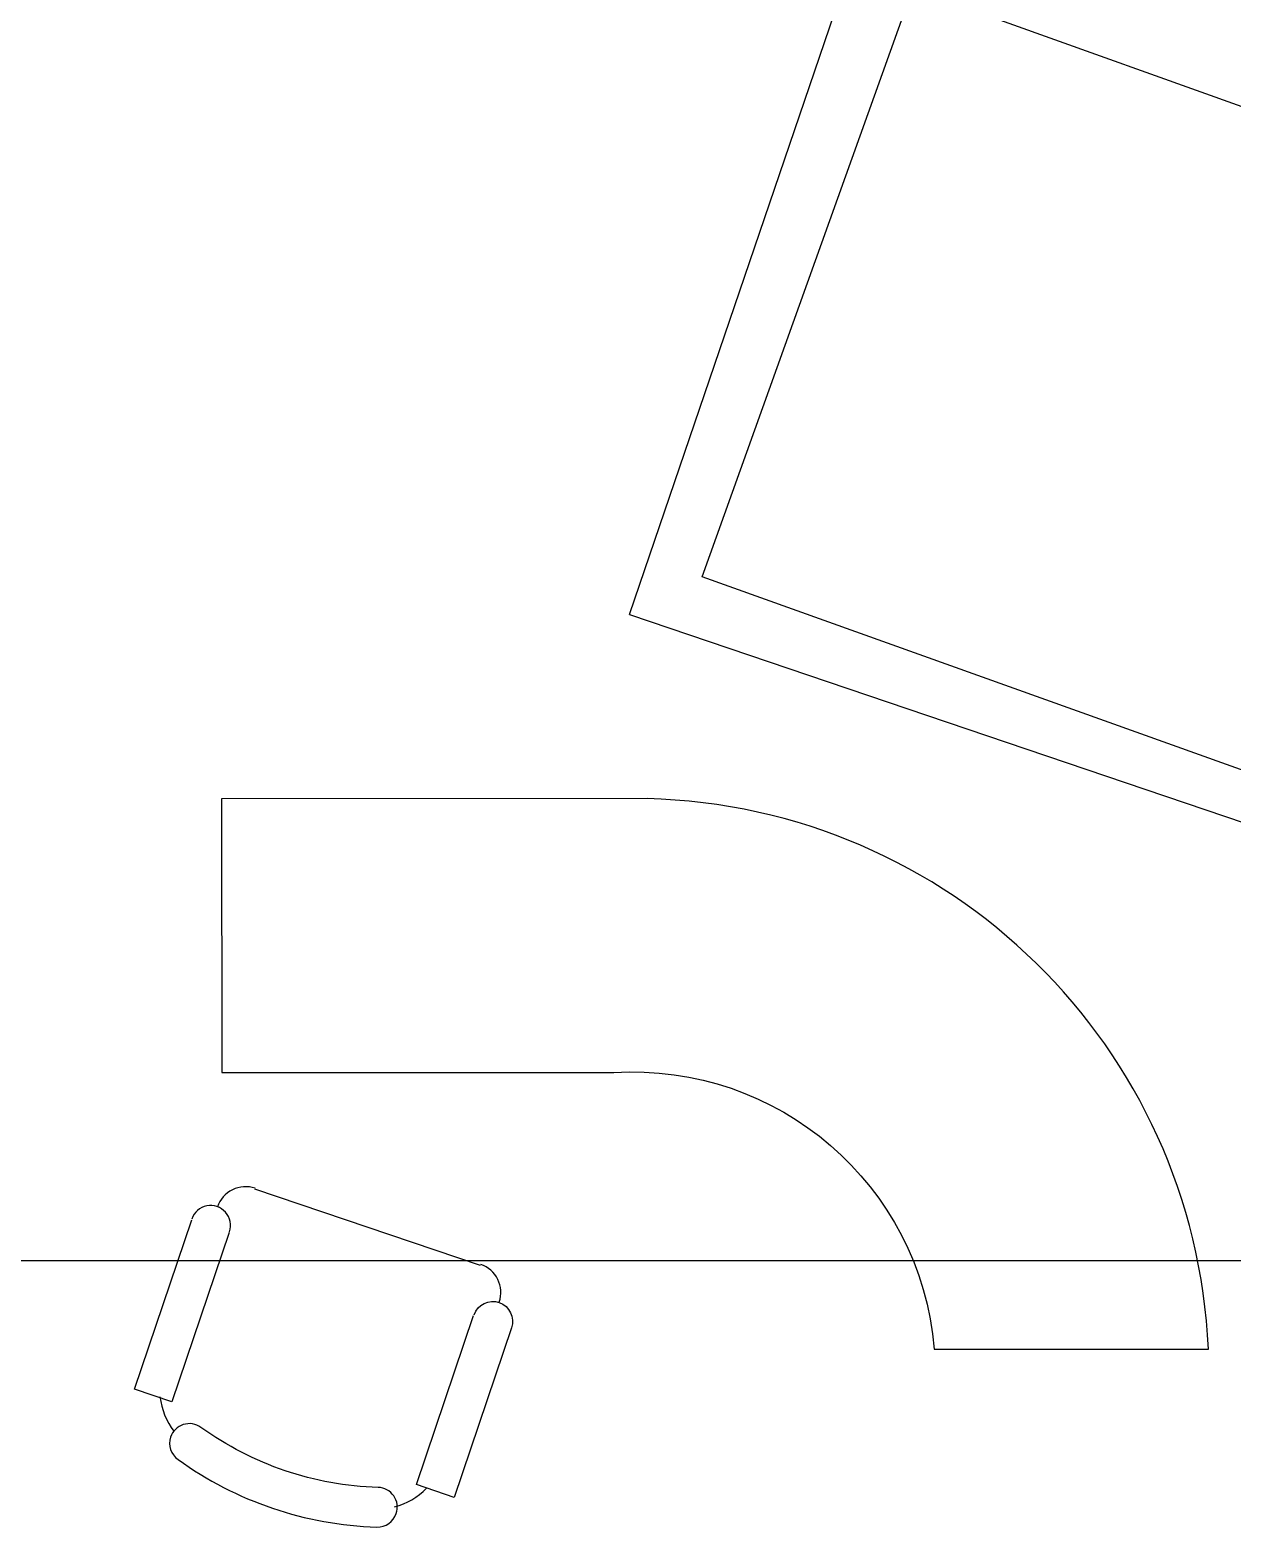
# Model space of a CAD drawing. Header units: millimetres. Extents: x 173236 to 801264, y -94969 to 615039.
# Drawn here: x 647298 to 649056, y 126525 to 128715 of the extents above; entities that cross this region are included whole.
import ezdxf
from ezdxf.enums import TextEntityAlignment as Align

# ---------------------------------------------------------------- set-up
doc = ezdxf.new("R2010")
doc.units = ezdxf.units.MM
doc.header["$MEASUREMENT"] = 0
doc.layers.add('00-Def-points', color=7, linetype='Continuous', plot=False)
for name, color, linetype in [('VOX-A-ANNO-SECT', 200, 'Continuous'), ('VOX-A-ANNO-SECT-LINE', 201, 'Continuous'), ('VOX-A-ELEV-1-NEAR', 130, 'Continuous'), ('VOX-A-FLOOR-LINE', 253, 'Continuous'), ('VOX-A-FURN-LAYOUT', 93, 'Continuous')]:
    doc.layers.add(name, color=color, linetype=linetype)
doc.layers.add('VOX-A-WALL-SECT', color=1, linetype='Continuous', lineweight=30)
doc.styles.add('1.5 mm Rotis Annotative', font='', dxfattribs={"height": 1.5})
doc.styles.add('2 mm Rotis Annotative', font='', dxfattribs={"height": 2})
doc.styles.get('1.5 mm Rotis Annotative').set_extended_font_data('Rotis Sans Serif')
doc.styles.get('2 mm Rotis Annotative').set_extended_font_data('Rotis Sans Serif')
doc.linetypes.add('ZIGZAG', pattern='A,0.0001,-0.2,[131,ltypeshp.shx,S=0.2,R=0,X=-0.2,Y=0],-0.4,[131,ltypeshp.shx,S=0.2,R=180,X=0.2,Y=0],-0.2', length=0.8001)

# ---------------------------------------------------------------- blocks, each defined once
blk = doc.blocks.new('BED3')
at = {"layer": 'VOX-A-FURN-LAYOUT', "lineweight": -3}
for points in [[(4932.245, 1312.428), (4932.245, 1276.436), (4854.251, 1276.436), (4854.251, 1312.428)], [(4891.245, 1312.644), (4901.044, 1296.641), (4870.569, 1276.436)], [(4868.252, 1311.643), (4868.252, 1277.241), (4855.037, 1277.241), (4855.037, 1311.643)]]:
    blk.add_lwpolyline(points, close=True, dxfattribs=at)
blk = doc.blocks.new('bdd')
at = {"xscale": -25.39999999999991, "yscale": 25.39999999999999, "zscale": 25.39999999999999, "rotation": 269.9454748640658}
blk.add_blockref('BED3', (760341.7, -204599.3), dxfattribs=at)
blk = doc.blocks.new('1ST FLOOR FURNITURE')
at = {"layer": 'VOX-A-FLOOR-LINE', "linetype": 'ZIGZAG'}
for q in [(651705.9, 169148.8), (651118.5, 160984.9)]:
    blk.add_line((649152.3, 161651.8), q, dxfattribs=at)
at = {"layer": 'VOX-A-FURN-LAYOUT'}
blk.add_lwpolyline([(649129.1, 160981.8, -0.408171), (649597.9, 160577.4), (649998.7, 160577.4, 0.394259), (649177.8, 161382.5), (648555.6, 161382.2), (648555.7, 160982.1), (648928.6, 160981.8)], format="xyb", close=True, dxfattribs=at)
at = {"layer": 'VOX-A-FURN-LAYOUT', "lineweight": -3}
for points in [[(648603.6, 160811.9), (648933.7, 160700)], [(648566.8, 160747.9), (648482.9, 160500.4), (648428.1, 160518.7), (648511.8, 160766.6)]]:
    blk.add_lwpolyline(points, dxfattribs=at)
for points in [[(648924.8, 160627.6, -1), (648979.5, 160608.4), (648895.7, 160360.4), (648840.8, 160379.2), (648924.1, 160626.5)], [(648525.4, 160462.8, 0.50462), (648480.9, 160448.5, 0.329239), (648491.9, 160416, 0.150394), (648782.7, 160317, 0.329239), (648811, 160336.7, 0.50462), (648784.4, 160375.1, -0.150394), (648525.4, 160462.8)]]:
    blk.add_lwpolyline(points, format="xyb", dxfattribs=at)
for centre, radius, start, end in [((648590.6, 160771.5), 43.4, 71.2938, 161.2939), ((648539.5, 160758.3), 29, 341.2938, 161.2939), ((648920.6, 160660.1), 43.4, 341.2938, 71.2939), ((648566.3, 160519.2), 101.5, 186.6723, 217.5988), ((648783.1, 160444.9), 101.5, 284.559, 315.4855)]:
    blk.add_arc(centre, radius, start, end, dxfattribs=at)
at = {"layer": 'VOX-A-WALL-SECT', "xscale": -0.9999999999999999, "rotation": 70.24907030899432}
blk.add_blockref('bdd', (842823.6, 935620.5), dxfattribs=at)
blk = doc.blocks.new('SECTION LINE')
at = {"layer": 'VOX-A-ANNO-SECT-LINE'}
blk.add_line((151757.3, 22416.6), (123742.8, 22416.6), dxfattribs=at)
at = {"layer": 'VOX-A-ANNO-SECT', "style": '2 mm Rotis Annotative'}
for p in [(123588.9, 22429), (151603.4, 22429)]:
    blk.add_attdef('00', text='', height=100, dxfattribs=at).set_placement(p, align=Align.CENTER)
at = {"layer": 'VOX-A-ANNO-SECT', "style": '1.5 mm Rotis Annotative'}
for p in [(123460.1, 22332.4), (151474.6, 22332.4)]:
    blk.add_attdef('00-01', p, '', height=75, dxfattribs=at)

msp = doc.modelspace()

# ---------------------------------------------------------------- block references
at = {"layer": '00-Def-points'}
msp.add_blockref('SECTION LINE', (506960.5, 104497.8), dxfattribs=at)
at = {"layer": 'VOX-A-ELEV-1-NEAR'}
msp.add_blockref('1ST FLOOR FURNITURE', (-977.1, -33792.1), dxfattribs=at)

doc.saveas('drawing.dxf')
